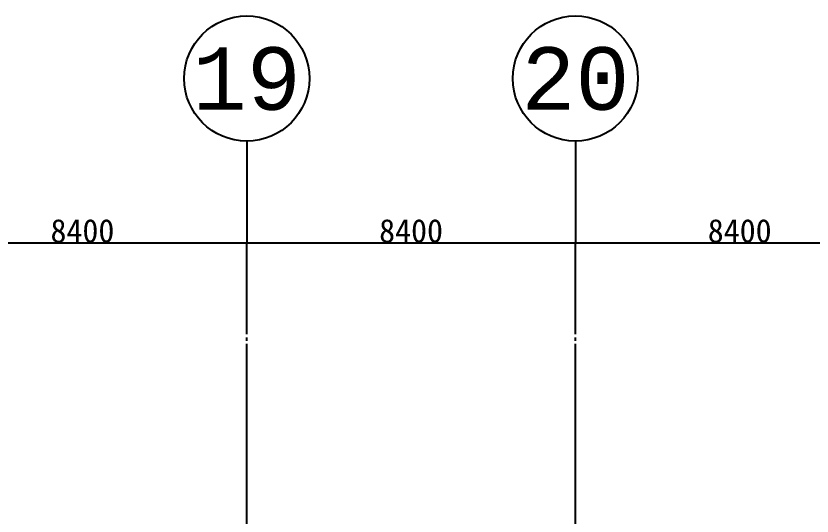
# Model space of a CAD drawing. Header units: millimetres. Extents: x -32710 to 654186, y -254124 to 420220.
# Drawn here: x 182900 to 203250, y 407429 to 420220 of the extents above; entities that cross this region are included whole.
import ezdxf
from ezdxf.enums import TextEntityAlignment as Align

# ---------------------------------------------------------------- set-up
doc = ezdxf.new("R2010")
doc.units = ezdxf.units.MM
doc.header["$LTSCALE"] = 1000
doc.linetypes.add('TPH12-SEC-@E$0$CENTERK5', pattern=[6.916, 6.667, -0.083, 0.083, -0.083])
for name, color, linetype in [('TPH12-SEC-@E$0$A-DIM', 8, 'Continuous'), ('TPH12-SEC-@E$0$FLAG', 252, 'Continuous'), ('TPH12-SEC-@E$0$H-SIN', 252, 'TPH12-SEC-@E$0$CENTERK5')]:
    doc.layers.add(name, color=color, linetype=linetype)
doc.styles.add('TPH12-SEC-@E$0$ATS', font='monotxt', dxfattribs={"bigfont": 'BIGFONT'})
doc.styles.add('TPH12-SEC-@E$0$STANDARD', font='txt')
doc.dimstyles.new('TPH12-SEC-@E$0$生成的_樣式__1', dxfattribs={"dimtxt": 60, "dimasz": 30.4, "dimexe": 0.18, "dimexo": 0.0625, "dimgap": 0, "dimtad": 1, "dimtih": 1, "dimtoh": 1, "dimdec": 1, "dimzin": 0, "dimdsep": 46, "dimtxsty": 'TPH12-SEC-@E$0$STANDARD', "dimblk": 'TPH12-SEC-@E$0$ARROWHEAD_6', "dimblk1": 'TPH12-SEC-@E$0$ARROWHEAD_6', "dimblk2": 'TPH12-SEC-@E$0$ARROWHEAD_6', "dimcen": 0.09, "dimclrd": 12, "dimclre": 12, "dimclrt": 3, "dimazin": 0, "dimtfac": 1, "dimtdec": 4, "dimtmove": 0, "dimatfit": 3, "dimfxl": 1, "dimtolj": 1, "dimtzin": 0, "dimarcsym": 0})

# ---------------------------------------------------------------- blocks, each defined once
blk = doc.blocks.new('TPH12-SEC-@E$0$ARROWHEAD_6')
at = {"color": 0, "linetype": 'Continuous', "lineweight": 0}
for p, q in [((0, 0), (-1, 0)), ((-0.5, -0.5), (0.5, 0.5))]:
    blk.add_line(p, q, dxfattribs=at)
blk = doc.blocks.new('*D2830')
at = {"layer": 'DEFPOINTS', "color": 0, "linetype": 'Continuous', "transparency": 16777216}
for p in [(188800, 414420), (180400, 414000), (188800, 414000)]:
    blk.add_point(p, dxfattribs=at)
at = {"layer": 'TPH12-SEC-@E$0$A-DIM', "color": 12, "linetype": 'Continuous', "lineweight": -2, "transparency": 16777216}
for p, q in [((180400, 414000), (180400, 414420)), ((180430, 414420), (188770, 414420)), ((188800, 414000), (188800, 414420))]:
    blk.add_line(p, q, dxfattribs=at)
at = {"layer": 'TPH12-SEC-@E$0$A-DIM', "color": 12, "linetype": 'Continuous', "lineweight": -2, "transparency": 16777216, "xscale": 30.40000000000001, "yscale": 30.40000000000001, "zscale": 30.40000000000001, "rotation": 180}
blk.add_blockref('TPH12-SEC-@E$0$ARROWHEAD_6', (180400, 414420), dxfattribs=at)
at = {"layer": 'TPH12-SEC-@E$0$A-DIM', "color": 12, "linetype": 'Continuous', "lineweight": -2, "transparency": 16777216, "xscale": 30.40000000000001, "yscale": 30.40000000000001, "zscale": 30.40000000000001}
blk.add_blockref('TPH12-SEC-@E$0$ARROWHEAD_6', (188800, 414420), dxfattribs=at)
at = {"layer": 'TPH12-SEC-@E$0$A-DIM', "color": 3, "linetype": 'Continuous', "lineweight": 0, "transparency": 16777216, "insert": (184600, 414720), "char_height": 600, "attachment_point": 5, "style": 'TPH12-SEC-@E$0$STANDARD'}
blk.add_mtext('\\A1;8400', dxfattribs=at)
blk = doc.blocks.new('*D2831')
at = {"layer": 'DEFPOINTS', "color": 0, "linetype": 'Continuous', "transparency": 16777216}
for p in [(197200, 414420), (188800, 414000), (197200, 414000)]:
    blk.add_point(p, dxfattribs=at)
at = {"layer": 'TPH12-SEC-@E$0$A-DIM', "color": 12, "linetype": 'Continuous', "lineweight": -2, "transparency": 16777216}
for p, q in [((188800, 414000), (188800, 414420)), ((188830, 414420), (197170, 414420)), ((197200, 414000), (197200, 414420))]:
    blk.add_line(p, q, dxfattribs=at)
at = {"layer": 'TPH12-SEC-@E$0$A-DIM', "color": 12, "linetype": 'Continuous', "lineweight": -2, "transparency": 16777216, "xscale": 30.40000000000001, "yscale": 30.40000000000001, "zscale": 30.40000000000001, "rotation": 180}
blk.add_blockref('TPH12-SEC-@E$0$ARROWHEAD_6', (188800, 414420), dxfattribs=at)
at = {"layer": 'TPH12-SEC-@E$0$A-DIM', "color": 12, "linetype": 'Continuous', "lineweight": -2, "transparency": 16777216, "xscale": 30.40000000000001, "yscale": 30.40000000000001, "zscale": 30.40000000000001}
blk.add_blockref('TPH12-SEC-@E$0$ARROWHEAD_6', (197200, 414420), dxfattribs=at)
at = {"layer": 'TPH12-SEC-@E$0$A-DIM', "color": 3, "linetype": 'Continuous', "lineweight": 0, "transparency": 16777216, "insert": (193000, 414720), "char_height": 600, "attachment_point": 5, "style": 'TPH12-SEC-@E$0$STANDARD'}
blk.add_mtext('\\A1;8400', dxfattribs=at)
blk = doc.blocks.new('*D2832')
at = {"layer": 'DEFPOINTS', "color": 0, "linetype": 'Continuous', "transparency": 16777216}
for p in [(205600, 414420), (197200, 414000), (205600, 414000)]:
    blk.add_point(p, dxfattribs=at)
at = {"layer": 'TPH12-SEC-@E$0$A-DIM', "color": 12, "linetype": 'Continuous', "lineweight": -2, "transparency": 16777216}
for p, q in [((197200, 414000), (197200, 414420)), ((197230, 414420), (205570, 414420)), ((205600, 414000), (205600, 414420))]:
    blk.add_line(p, q, dxfattribs=at)
at = {"layer": 'TPH12-SEC-@E$0$A-DIM', "color": 12, "linetype": 'Continuous', "lineweight": -2, "transparency": 16777216, "xscale": 30.40000000000001, "yscale": 30.40000000000001, "zscale": 30.40000000000001, "rotation": 180}
blk.add_blockref('TPH12-SEC-@E$0$ARROWHEAD_6', (197200, 414420), dxfattribs=at)
at = {"layer": 'TPH12-SEC-@E$0$A-DIM', "color": 12, "linetype": 'Continuous', "lineweight": -2, "transparency": 16777216, "xscale": 30.40000000000001, "yscale": 30.40000000000001, "zscale": 30.40000000000001}
blk.add_blockref('TPH12-SEC-@E$0$ARROWHEAD_6', (205600, 414420), dxfattribs=at)
at = {"layer": 'TPH12-SEC-@E$0$A-DIM', "color": 3, "linetype": 'Continuous', "lineweight": 0, "transparency": 16777216, "insert": (201400, 414720), "char_height": 600, "attachment_point": 5, "style": 'TPH12-SEC-@E$0$STANDARD'}
blk.add_mtext('\\A1;8400', dxfattribs=at)
blk = doc.blocks.new('TPH12-SEC-@E')
at = {"layer": 'TPH12-SEC-@E$0$FLAG'}
for p, q in [((188800, 417020), (188800, 414420)), ((197200, 417020), (197200, 414420))]:
    blk.add_line(p, q, dxfattribs=at)
for centre in [(188800, 418620), (197200, 418620)]:
    blk.add_circle(centre, 1600, dxfattribs=at)
at = {"layer": 'TPH12-SEC-@E$0$H-SIN'}
for p, q in [((188800, 377500), (188800, 414000)), ((197200, 377500), (197200, 414000))]:
    blk.add_line(p, q, dxfattribs=at)
at = {"layer": 'TPH12-SEC-@E$0$FLAG', "style": 'TPH12-SEC-@E$0$ATS'}
for s, p in [('19', (188800, 418620)), ('20', (197200, 418620))]:
    blk.add_text(s, height=1600, dxfattribs=at).set_placement(p, align=Align.MIDDLE)
at = {"layer": 'TPH12-SEC-@E$0$A-DIM', "color": 12, "linetype": 'Continuous', "lineweight": 0}
for base, p1, p2, picture, middle in [((188800, 414420), (180400, 414000), (188800, 414000), '*D2830', (184600, 414420)), ((197200, 414420), (188800, 414000), (197200, 414000), '*D2831', (193000, 414420)), ((205600, 414420), (197200, 414000), (205600, 414000), '*D2832', (201400, 414420))]:
    dim = blk.add_linear_dim(base=base, p1=p1, p2=p2, dimstyle='TPH12-SEC-@E$0$生成的_樣式__1', override={"dimtxt": 600, "dimdec": 0}, dxfattribs=at)
    dim.commit()
    dim.dimension.update_dxf_attribs({"geometry": picture, "text_midpoint": middle, "dimtype": 128})

msp = doc.modelspace()

# ---------------------------------------------------------------- block references
msp.add_blockref('TPH12-SEC-@E', (0, 0))

doc.saveas('drawing.dxf')
